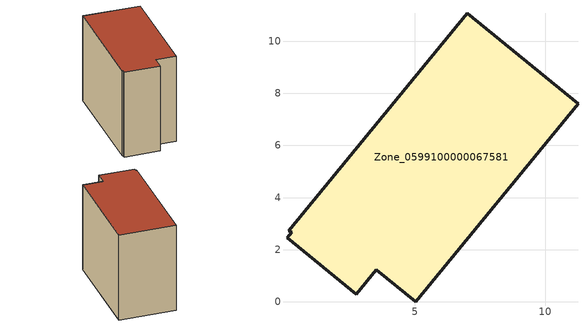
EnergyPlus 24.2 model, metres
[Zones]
Zone_0599100000067581
 floor ground (C_G): 5.03,0 3.52,1.23 2.75,0.28 0.09,2.46 0.28,2.67 0.16,2.73 7.01,11.07 11.26,7.6 z0
 wall outside (C_F): 3.52,1.23 5.03,0 11.26,7.6 7.01,11.07 0.16,2.73 0.28,2.67 0.09,2.46 2.75,0.28 3.52,1.23 z0:8.77
 roof outside (C_R): 0.28,2.67 0.09,2.46 2.75,0.28 3.52,1.23 5.03,0 11.26,7.6 7.01,11.07 0.16,2.73 z8.77
[BUILDING]
Pand.0599100000067581: North Axis=0; Terrain=City; Loads Convergence Tolerance Value=0.04; Temperature Convergence Tolerance Value=0.4; Solar Distribution=FullExterior; Maximum Number of Warmup Days=25; Minimum Number of Warmup Days=1
[Site:Location]
Rotterdam.The.Hague.AP_ZH_NLD Design_Conditions: Latitude=51.96; Longitude=4.45; Time Zone=1; Elevation=-4.5
[SITE:GROUNDTEMPERATURE:BUILDINGSURFACE]
18, 18, 18, 18, 18, 18, 18, 18, 18, 18, 18, 18
[MATERIAL] Thermal Absorptance=0.9; Solar Absorptance=0.7; Visible Absorptance=0.7
Name | Roughness | Thickness | Conductivity | Density | Specific Heat
G.TI.1946 | MediumSmooth | 0.15 | 1 | 540 | 1210
F.TI.1946 | Rough | 0.3 | 0.857143 | 1920 | 840
R.TI.1946 | MediumRough | 0.2 | 0.1 | 1500 | 1000
[CONSTRUCTION]
C_G: G.TI.1946
C_F: F.TI.1946
C_R: R.TI.1946
[ZONE]
Zone_0599100000067581: Type=1; Multiplier=1; Ceiling Height=Autocalculate; Volume=Autocalculate; Floor Area=autocalculate; Part of Total Floor Area=Yes
[ZONEINFILTRATION:DESIGNFLOWRATE]
Infil_Zone_0599100000067581: Zone or ZoneList or Space or SpaceList=Zone_0599100000067581; Schedule=AlwaysOn; Design Flow Rate Calculation Method=Flow/Area; Flow Rate per Floor Area=0.003; Constant Term Coefficient=1; Temperature Term Coefficient=0; Velocity Term Coefficient=0; Velocity Squared Term Coefficient=0
[HVACTEMPLATE:ZONE:IDEALLOADSAIRSYSTEM]
Zone_0599100000067581: Maximum Heating Supply Air Temperature=50; Minimum Cooling Supply Air Temperature=13; Maximum Heating Supply Air Humidity Ratio=0.0156; Minimum Cooling Supply Air Humidity Ratio=0.0077; Heating Limit=NoLimit; Cooling Limit=NoLimit; Dehumidification Control Type=ConstantSensibleHeatRatio; Cooling Sensible Heat Ratio=0.7; Dehumidification Setpoint=60; Humidification Control Type=None; Humidification Setpoint=30; Outdoor Air Method=None; Outdoor Air Flow Rate per Person=0.00944; Outdoor Air Flow Rate per Zone Floor Area=0; Outdoor Air Flow Rate per Zone=0; Demand Controlled Ventilation Type=None; Outdoor Air Economizer Type=NoEconomizer; Heat Recovery Type=None; Sensible Heat Recovery Effectiveness=0.7; Latent Heat Recovery Effectiveness=0.65
[ZONECONTROL:THERMOSTAT]
ThermostatControl_Zone_0599100000067581: Zone or ZoneList=Zone_0599100000067581; Control Type Schedule=DualSetpointControlType; Control 1=Thermostat_Zone_0599100000067581; Temperature Difference Between Cutout And Setpoint=0
[THERMOSTATSETPOINT:DUALSETPOINT]
Thermostat_Zone_0599100000067581: Heating Setpoint Temperature Schedule=HeatingSetpoint_Zone_0599100000067581; Cooling Setpoint Temperature Schedule=CoolingSetpoint_Zone_0599100000067581
[SCHEDULE:COMPACT]
HeatingSetpoint_Zone_0599100000067581: Through: 12/31, For: AllDays, Until: 24:00, 21
CoolingSetpoint_Zone_0599100000067581: Through: 12/31, For: AllDays, Until: 24:00, 24
DualSetpointControlType: Through: 12/31, For: AllDays, Until: 24:00, 4
AlwaysOn: Through: 12/31, For: AllDays, Until: 24:00, 1
